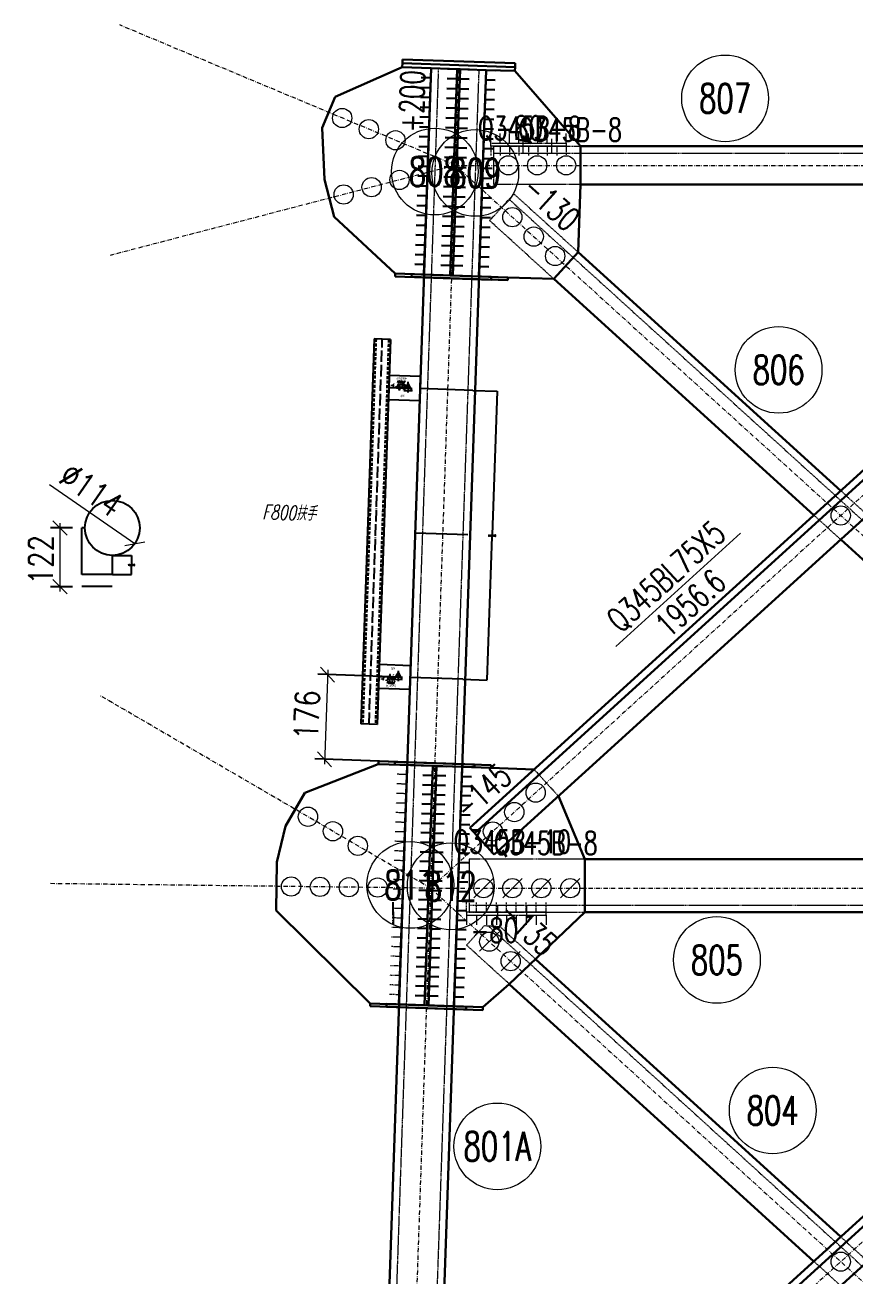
# Model space of a CAD drawing. Extents: x 4047 to 43290, y -150151 to -101862.
# Drawn here: x 13736 to 15459, y -111631 to -109036 of the extents above; entities that cross this region are included whole.
import ezdxf
from ezdxf.enums import TextEntityAlignment as Align

# ---------------------------------------------------------------- set-up
doc = ezdxf.new("R2010")
doc.units = 0
doc.header["$MEASUREMENT"] = 0
for name, pattern in [('ACAD_ISO04W100', [30, 24, -3, 0, -3]), ('Dash', [2.75, 2, -0.75]), ('DashDot', [15.6, 9, -3, 0.6, -3]), ('HIDDEN2', [4.7625, 3.175, -1.5875])]:
    doc.linetypes.add(name, pattern=pattern)
doc.layers.get('0').update_dxf_attribs({"linetype": 'CONTINUOUS', "lineweight": 25})
doc.layers.get('Defpoints').update_dxf_attribs({"linetype": 'CONTINUOUS'})
doc.styles.add('DimFont', font='simplex.shx', dxfattribs={"width": 0.8, "bigfont": 'gbhzfs.shx'})
doc.styles.add('HZ', font='txt.shx', dxfattribs={"width": 0.7, "oblique": 12, "bigfont": 'hztxt.shx'})
doc.styles.get("Standard").update_dxf_attribs({"font": 'simplex.shx', "width": 0.7, "height": 3, "bigfont": 'gbhzfs.shx'})
doc.dimstyles.new('DHDxfDimStyleOpen30', dxfattribs={"dimtxt": 2.5, "dimasz": 2.5, "dimexe": 1.25, "dimexo": 0.625, "dimtad": 2, "dimtxsty": 'DimFont', "dimblk": 'OPEN30', "dimblk1": 'OPEN30', "dimblk2": 'OPEN30', "dimcen": 2.5, "dimadec": 0, "dimazin": 0, "dimtfac": 1, "dimtmove": 0, "dimatfit": 3, "dimldrblk": 'OPEN30', "dimfxl": 0, "dimarcsym": 0})
doc.dimstyles.new('ISO-25', dxfattribs={"dimtxt": 2.5, "dimasz": 2.5, "dimexe": 1.25, "dimexo": 0.625, "dimtad": 2, "dimtxsty": 'Standard', "dimcen": 2.5, "dimadec": 0, "dimazin": 0, "dimtfac": 1, "dimtmove": 0, "dimatfit": 3, "dimfxl": 0, "dimarcsym": 0})
doc.dimstyles.new('ISO-25$0', dxfattribs={"dimtxt": 2, "dimasz": 1.5, "dimexe": 1.25, "dimexo": 0.625, "dimtad": 1, "dimdsep": 46, "dimtxsty": 'Standard', "dimcen": 2.5, "dimclrd": 150, "dimclre": 2, "dimclrt": 6, "dimadec": 0, "dimazin": 0, "dimtfac": 1, "dimtmove": 0, "dimatfit": 0, "dimfxl": 0, "dimarcsym": 0})

# ---------------------------------------------------------------- blocks, each defined once
blk = doc.blocks.new('M20X45S')
at = {"color": 3, "linetype": 'Continuous', "lineweight": 13}
blk.add_circle((0, 0), 1, dxfattribs=at)
blk = doc.blocks.new('M20X55S')
at = {"color": 3, "linetype": 'Continuous', "lineweight": 13}
blk.add_line((-1, -1), (1, 1), dxfattribs=at)
blk.add_circle((0, 0), 1, dxfattribs=at)
blk = doc.blocks.new('_OBLIQUE')
at = {"color": 0, "linetype": 'ByBlock', "lineweight": -2}
blk.add_line((-0.5, -0.5), (0.5, 0.5), dxfattribs=at)
blk = doc.blocks.new('*D69')
at = {"color": 0, "linetype": 'Continuous', "lineweight": 0}
blk.add_line((13786.8, -109990.1), (13964.3, -110112.7), dxfattribs=at)
at = {"layer": 'Defpoints', "color": 0, "linetype": 'Continuous'}
for p in [(13870.5, -110047.9), (13964.3, -110112.7)]:
    blk.add_point(p, dxfattribs=at)
at = {"color": 0, "linetype": 'Continuous', "lineweight": 0, "xscale": 30, "yscale": 30, "zscale": 30, "rotation": 325.3729755112751}
blk.add_blockref('_OBLIQUE', (13964.3, -110112.7), dxfattribs=at)
at = {"color": 6, "linetype": 'Continuous', "insert": (13873.6, -110001.4), "char_height": 50, "attachment_point": 5, "rotation": 325.373, "style": 'DimFont'}
blk.add_mtext('∅114', dxfattribs=at)
blk = doc.blocks.new('_OPEN30')
at = {"color": 0, "linetype": 'ByBlock', "lineweight": -2}
for p, q in [((-1, 0.268), (0, 0)), ((0, 0), (-1, -0.268)), ((0, 0), (-1, 0))]:
    blk.add_line(p, q, dxfattribs=at)
blk = doc.blocks.new('*D70')
at = {"color": 0, "linetype": 'Continuous', "lineweight": -2}
for p, q in [((13917.5, -110137.3), (13957.2, -110137.3)), ((13957, -110137.4), (13957, -110155.7)), ((13957, -110177.1), (13957, -110158.9)), ((13917.5, -110177.3), (13957.2, -110177.3))]:
    blk.add_line(p, q, dxfattribs=at)
at = {"color": 0, "linetype": 'Continuous'}
for points in [[(13957, -110137.4), (13957, -110137.4), (13957, -110137.3)], [(13957, -110177.1), (13957, -110177.1), (13957, -110177.3)]]:
    blk.add_solid(points, dxfattribs=at)
at = {"layer": 'Defpoints', "color": 0, "linetype": 'Continuous'}
for p in [(13917.4, -110137.3), (13957, -110137.3), (13917.4, -110177.3)]:
    blk.add_point(p, dxfattribs=at)
at = {"color": 0, "linetype": 'Continuous', "insert": (13957, -110157.3), "char_height": 3, "attachment_point": 5}
blk.add_mtext('\\A1;40.0000', dxfattribs=at)
blk = doc.blocks.new('*D71')
at = {"color": 0, "linetype": 'Continuous', "lineweight": 0}
blk.add_line((13809, -110212.3), (13809, -110070.3), dxfattribs=at)
at = {"color": 0, "linetype": 'Continuous', "lineweight": -2}
for p, q in [((13834.4, -110080.3), (13789, -110080.3)), ((13834.4, -110202.3), (13789, -110202.3))]:
    blk.add_line(p, q, dxfattribs=at)
at = {"layer": 'Defpoints', "color": 0, "linetype": 'Continuous'}
for p in [(13809, -110080.3), (13854.4, -110080.3), (13854.4, -110202.3)]:
    blk.add_point(p, dxfattribs=at)
at = {"color": 0, "linetype": 'Continuous', "lineweight": 0, "xscale": 30, "yscale": 30, "zscale": 30}
for p, rotation in [((13809, -110080.3), 90), ((13809, -110202.3), 270)]:
    blk.add_blockref('_OBLIQUE', p, dxfattribs=dict(at, rotation=rotation))
at = {"color": 6, "linetype": 'Continuous', "insert": (13769, -110146.3), "char_height": 50, "attachment_point": 5, "rotation": 90, "style": 'DimFont'}
blk.add_mtext('122', dxfattribs=at)
blk = doc.blocks.new('*D72')
at = {"color": 2, "linetype": 'Continuous', "lineweight": -2}
for p, q in [((14665.7, -109794.8), (14716.2, -109796.6)), ((14645.1, -110394.5), (14695.6, -110396.2))]:
    blk.add_line(p, q, dxfattribs=at)
at = {"color": 150, "linetype": 'Continuous', "lineweight": -2}
for p, q in [((14716, -109796.7), (14705.8, -110094.8)), ((14695.5, -110396), (14705.7, -110098))]:
    blk.add_line(p, q, dxfattribs=at)
at = {"color": 150, "linetype": 'Continuous'}
for points in [[(14716, -109796.7), (14716, -109796.7), (14716, -109796.6)], [(14695.4, -110396), (14695.5, -110396), (14695.4, -110396.2)]]:
    blk.add_solid(points, dxfattribs=at)
at = {"layer": 'Defpoints', "color": 0, "linetype": 'Continuous'}
for p in [(14665.6, -109794.8), (14716, -109796.6), (14645.1, -110394.5)]:
    blk.add_point(p, dxfattribs=at)
at = {"color": 6, "linetype": 'Continuous', "insert": (14705.7, -110096.4), "char_height": 3, "attachment_point": 5}
blk.add_mtext('\\A1;600.0000', dxfattribs=at)
blk = doc.blocks.new('*D73')
at = {"color": 0, "linetype": 'Continuous', "lineweight": 0}
blk.add_line((14364.3, -110374.8), (14357.5, -110570.7), dxfattribs=at)
at = {"color": 0, "linetype": 'Continuous', "lineweight": -2}
for p, q in [((14515.6, -110390), (14343.9, -110384.1)), ((14509.6, -110565.9), (14337.9, -110560))]:
    blk.add_line(p, q, dxfattribs=at)
at = {"layer": 'Defpoints', "color": 0, "linetype": 'Continuous'}
for p in [(14535.6, -110390.7), (14357.9, -110560.7), (14529.6, -110566.6)]:
    blk.add_point(p, dxfattribs=at)
at = {"color": 0, "linetype": 'Continuous', "lineweight": 0, "xscale": 30, "yscale": 30, "zscale": 30}
for p, rotation in [((14363.9, -110384.8), 88.03589448183972), ((14357.9, -110560.7), 268.0358944818398)]:
    blk.add_blockref('_OBLIQUE', p, dxfattribs=dict(at, rotation=rotation))
at = {"color": 6, "linetype": 'Continuous', "insert": (14321, -110468.6), "char_height": 50, "attachment_point": 5, "rotation": 88.0359, "style": 'DimFont'}
blk.add_mtext('176', dxfattribs=at)

msp = doc.modelspace()

# ---------------------------------------------------------------- linework, layer by layer
at = {"color": 2, "linetype": 'DashDot', "lineweight": 15}
for p, q in [((14629.26682, -109327.42714), (13932.74405, -109036.08365)), ((14635.98819, -109127.58361), (14385.50606, -116431.64477)), ((14629.26318, -109327.50152), (13913.24985, -109514.3836)), ((16229.13275, -109327.4668), (14577.66197, -110828.34979)), ((14629.13351, -109327.46611), (16229.13351, -109327.46611)), ((14629.13426, -109327.4668), (16280.60504, -110828.34979)), ((14577.85321, -110828.30104), (13891.06711, -110427.86395)), ((14577.81197, -110828.35641), (13787.86883, -110818.87814)), ((16280.60498, -110828.34813), (14522.76166, -112429.28995)), ((14577.66204, -110828.34813), (16335.50535, -112429.28995)), ((14577.66292, -110828.34893), (16280.6041, -110828.34893))]:
    msp.add_line(p, q, dxfattribs=at)
at = {"color": 1, "linetype": 'Dash', "lineweight": 20}
for p, q in [((14594.01286, -109126.14413), (14364.4375, -115820.56366)), ((14677.96351, -109129.0231), (14448.38815, -115823.44263)), ((14519.05693, -109123.57363), (14578.88852, -109125.62546)), ((14579.02167, -109125.63003), (14692.9547, -109129.5372)), ((14692.9547, -109129.5372), (14752.91945, -109131.5936)), ((14702.57705, -109281.46258), (14702.57705, -109261.47434)), ((14722.14661, -109281.46258), (14722.14661, -109261.47434)), ((14741.71616, -109281.46258), (14741.71616, -109261.47434)), ((14761.28572, -109281.46258), (14761.28572, -109261.47434)), ((14780.85528, -109281.46258), (14780.85528, -109261.47434)), ((14800.42484, -109281.46258), (14800.42484, -109261.47434)), ((14819.99439, -109281.46258), (14819.99439, -109261.47434)), ((14839.56395, -109281.46258), (14839.56395, -109261.47434)), ((14859.13351, -109281.46258), (14859.13351, -109261.47434)), ((14702.57705, -109281.46258), (14859.13351, -109281.46258)), ((14702.57705, -109287.45905), (14702.57705, -109281.46258)), ((14702.57705, -109287.45905), (14702.57705, -109307.44729)), ((14859.13351, -109287.45905), (14702.57705, -109287.45905)), ((14709.13351, -109367.46611), (14709.13351, -109287.46611)), ((14709.13351, -109287.46611), (14889.13351, -109287.46611)), ((14722.14661, -109287.45905), (14722.14661, -109307.44729)), ((14741.71616, -109287.45905), (14741.71616, -109307.44729)), ((14761.28572, -109287.45905), (14761.28572, -109307.44729)), ((14780.85528, -109287.45905), (14780.85528, -109307.44729)), ((14800.42484, -109287.45905), (14800.42484, -109307.44729)), ((14819.99439, -109287.45905), (14819.99439, -109307.44729)), ((14839.56395, -109287.45905), (14839.56395, -109307.44729)), ((14859.13351, -109281.46258), (14859.13351, -109287.45905)), ((14859.13351, -109287.45905), (14859.13351, -109307.44729)), ((14709.13351, -109302.46611), (16149.13351, -109302.46611)), ((14889.13351, -109367.46611), (14709.13351, -109367.46611)), ((14700.45487, -109442.28131), (14750.89697, -109386.77821)), ((14750.89697, -109386.77821), (14884.10364, -109507.83855)), ((14740.80855, -109397.87883), (16188.76796, -110713.80743)), ((14833.66154, -109563.34165), (14700.45487, -109442.28131)), ((14564.19459, -109554.10068), (14504.40315, -109552.05022)), ((14738.14375, -109560.06601), (14678.26077, -109558.01241)), ((15429.13351, -110003.17039), (15484.8905, -110053.84324)), ((15429.13351, -110104.51608), (15373.37652, -110053.84324)), ((14469.47479, -110570.56316), (14529.26616, -110572.61362)), ((14529.26616, -110572.61362), (14509.30757, -110571.92917)), ((14643.33235, -110576.52535), (14703.21533, -110578.57895)), ((14792.61901, -110581.64492), (14843.06111, -110637.14802)), ((14527.90274, -110612.37096), (14507.94415, -110611.68651)), ((14528.58445, -110592.49229), (14508.62586, -110591.80784)), ((14527.22103, -110632.24963), (14507.26244, -110631.56518)), ((14526.53932, -110652.12831), (14506.58073, -110651.44385)), ((14525.1759, -110691.88565), (14505.21731, -110691.2012)), ((14525.85761, -110672.00698), (14505.89902, -110671.32253)), ((14524.49419, -110711.76432), (14504.5356, -110711.07987)), ((14523.81248, -110731.64299), (14503.85389, -110730.95854)), ((14522.44906, -110771.40033), (14502.49047, -110770.71588)), ((14523.13077, -110751.52166), (14503.17218, -110750.83721)), ((14657.66292, -110768.34893), (14657.66292, -110878.34893)), ((14897.66292, -110768.34893), (14657.66292, -110768.34893)), ((14521.76735, -110791.279), (14501.80876, -110790.59455)), ((14521.08564, -110811.15767), (14501.12705, -110810.47322)), ((14520.40393, -110831.03635), (14500.44534, -110830.35189)), ((14519.04051, -110870.79369), (14499.08192, -110870.10924)), ((14499.32592, -110877.42), (14499.52834, -110857.43279)), ((14519.72222, -110850.91502), (14499.76363, -110850.23057)), ((14501.02611, -110877.19572), (14501.22853, -110857.20851)), ((14652.73575, -110878.34893), (14652.73575, -110858.36069)), ((14657.66292, -110863.34893), (16200.6041, -110863.34893)), ((14673.3298, -110878.34893), (14673.3298, -110858.36069)), ((14693.92386, -110878.34893), (14693.92386, -110858.36069)), ((14714.51791, -110878.34893), (14714.51791, -110858.36069)), ((14735.11196, -110878.34893), (14735.11196, -110858.36069)), ((14755.70602, -110878.34893), (14755.70602, -110858.36069)), ((14776.30007, -110878.34893), (14776.30007, -110858.36069)), ((14796.89413, -110878.34893), (14796.89413, -110858.36069)), ((14817.48818, -110878.34893), (14817.48818, -110858.36069)), ((14518.3588, -110890.67236), (14498.40021, -110889.98791)), ((14499.26519, -110883.41616), (14499.06277, -110903.40337)), ((14499.26519, -110883.41616), (14499.32592, -110877.42)), ((14500.96539, -110883.19188), (14499.26519, -110883.41616)), ((14499.32592, -110877.42), (14501.02611, -110877.19572)), ((14500.96539, -110883.19188), (14500.76297, -110903.1791)), ((14501.02611, -110877.19572), (14500.96539, -110883.19188)), ((14652.73575, -110878.34893), (14652.73575, -110884.3454)), ((14817.48818, -110878.34893), (14652.73575, -110878.34893)), ((14652.73575, -110884.3454), (14652.73575, -110904.33363)), ((14652.73575, -110884.3454), (14817.48818, -110884.3454)), ((14657.66292, -110878.34893), (14897.66292, -110878.34893)), ((14673.3298, -110884.3454), (14673.3298, -110904.33363)), ((14693.92386, -110884.3454), (14693.92386, -110904.33363)), ((14714.51791, -110884.3454), (14714.51791, -110904.33363)), ((14735.11196, -110884.3454), (14735.11196, -110904.33363)), ((14755.70602, -110884.3454), (14755.70602, -110904.33363)), ((14776.30007, -110884.3454), (14776.30007, -110904.33363)), ((14796.89413, -110884.3454), (14796.89413, -110904.33363)), ((14817.48818, -110884.3454), (14817.48818, -110878.34893)), ((14817.48818, -110884.3454), (14817.48818, -110904.33363)), ((14517.67709, -110910.55103), (14497.7185, -110909.86658)), ((14652.55827, -110946.60444), (14689.59202, -110905.94117)), ((14689.59202, -110905.94117), (14721.54214, -110907.98805)), ((14697.57955, -110906.45289), (16247.48569, -112318.01759)), ((14721.54214, -110907.98805), (14795.70433, -110975.53067)), ((14516.31367, -110950.30837), (14496.35508, -110949.62392)), ((14516.99538, -110930.4297), (14497.03679, -110929.74525)), ((14741.279, -111027.40613), (14652.55827, -110946.60444)), ((14515.63196, -110970.18704), (14495.67337, -110969.50259)), ((14514.95025, -110990.06571), (14494.99166, -110989.38126)), ((14513.58683, -111029.82306), (14493.62824, -111029.13861)), ((14514.26854, -111009.94439), (14494.30995, -111009.25993)), ((14512.90512, -111049.70173), (14492.94653, -111049.01728)), ((14512.22341, -111069.5804), (14452.43204, -111067.52994)), ((14512.22341, -111069.5804), (14492.26482, -111068.89595)), ((14686.17258, -111075.54573), (14626.2896, -111073.49213)), ((15429.13351, -111552.42126), (15484.82595, -111603.14271)), ((15429.13351, -111653.86416), (15373.44106, -111603.14271))]:
    msp.add_line(p, q, dxfattribs=at)
at = {"color": 7, "linetype": 'Continuous', "lineweight": 30}
for p, q in [((14578.88852, -109125.62546), (14558.92991, -109124.94101)), ((14632.92296, -109127.4785), (14612.93472, -109126.79303)), ((14638.91943, -109127.68414), (14658.90766, -109128.3696)), ((14692.9547, -109129.5372), (14712.94295, -109130.22266)), ((14578.18881, -109146.02905), (14558.2302, -109145.34459)), ((14632.22325, -109147.88208), (14612.23501, -109147.19661)), ((14638.21972, -109148.08772), (14658.20795, -109148.77318)), ((14692.25499, -109149.94078), (14712.24324, -109150.62625)), ((14576.78939, -109186.83621), (14556.83078, -109186.15176)), ((14577.4891, -109166.43263), (14557.53049, -109165.74818)), ((14630.82382, -109188.68924), (14610.83559, -109188.00377)), ((14631.52353, -109168.28566), (14611.5353, -109167.60019)), ((14637.52, -109168.4913), (14657.50824, -109169.17677)), ((14691.55528, -109170.34436), (14711.54353, -109171.02983)), ((14576.08968, -109207.23979), (14556.13107, -109206.55534)), ((14630.12411, -109209.09282), (14610.13588, -109208.40735)), ((14636.12058, -109209.29846), (14656.10882, -109209.98393)), ((14636.82029, -109188.89488), (14656.80853, -109189.58035)), ((14690.15585, -109211.15152), (14710.1441, -109211.83699)), ((14690.85557, -109190.74794), (14710.84382, -109191.43341)), ((14575.38997, -109227.64337), (14555.43136, -109226.95892)), ((14629.4244, -109229.4964), (14609.43616, -109228.81094)), ((14635.42087, -109229.70204), (14655.40911, -109230.38751)), ((14689.45614, -109231.5551), (14709.44439, -109232.24057)), ((14574.69026, -109248.04695), (14554.73165, -109247.3625)), ((14628.72469, -109249.89999), (14608.73645, -109249.21452)), ((14634.72116, -109250.10563), (14654.7094, -109250.79109)), ((14688.75643, -109251.95869), (14708.74468, -109252.64415)), ((14573.29083, -109288.85412), (14553.33222, -109288.16967)), ((14573.99055, -109268.45053), (14554.03194, -109267.76608)), ((14627.32527, -109290.70715), (14607.33703, -109290.02168)), ((14628.02498, -109270.30357), (14608.03674, -109269.6181)), ((14633.32174, -109290.91279), (14653.30997, -109291.59826)), ((14634.02145, -109270.50921), (14654.00969, -109271.19467)), ((14688.05672, -109272.36227), (14708.04497, -109273.04774)), ((14572.59112, -109309.2577), (14552.63251, -109308.57325)), ((14626.62556, -109311.11073), (14606.63732, -109310.42526)), ((14632.62203, -109311.31637), (14652.61026, -109312.00184)), ((14686.6573, -109313.16943), (14706.64555, -109313.8549)), ((14687.35701, -109292.76585), (14707.34526, -109293.45132)), ((14571.89141, -109329.66128), (14551.9328, -109328.97683)), ((14625.92585, -109331.51431), (14605.93761, -109330.82884)), ((14631.92232, -109331.71995), (14651.91055, -109332.40542)), ((14685.95759, -109333.57301), (14705.94584, -109334.25848)), ((14570.49199, -109370.46844), (14550.53338, -109369.78399)), ((14571.1917, -109350.06486), (14551.23309, -109349.38041)), ((14625.22613, -109351.91789), (14605.2379, -109351.23243)), ((14631.22261, -109352.12353), (14651.21084, -109352.809)), ((14685.25788, -109353.97659), (14705.24613, -109354.66206)), ((14569.79228, -109390.87202), (14549.83367, -109390.18757)), ((14623.82671, -109392.72506), (14603.83848, -109392.03959)), ((14624.52642, -109372.32148), (14604.53819, -109371.63601)), ((14629.82318, -109392.9307), (14649.81142, -109393.61616)), ((14630.52289, -109372.52712), (14650.51113, -109373.21258)), ((14683.85846, -109394.78376), (14703.8467, -109395.46923)), ((14684.55817, -109374.38018), (14704.54642, -109375.06564)), ((14569.09257, -109411.27561), (14549.13396, -109410.59115)), ((14623.127, -109413.12864), (14603.13876, -109412.44317)), ((14629.12347, -109413.33428), (14649.11171, -109414.01975)), ((16117.45847, -109397.87883), (14669.49906, -110713.80743)), ((14683.15874, -109415.18734), (14703.14699, -109415.87281)), ((14568.39286, -109431.67919), (14548.43425, -109430.99474)), ((14622.42729, -109433.53222), (14602.43905, -109432.84675)), ((14628.42376, -109433.73786), (14648.412, -109434.42333)), ((14682.45903, -109435.59092), (14702.44728, -109436.27639)), ((14566.99343, -109472.48635), (14547.03482, -109471.8019)), ((14567.69315, -109452.08277), (14547.73454, -109451.39832)), ((14621.02787, -109474.33938), (14601.03963, -109473.65392)), ((14621.72758, -109453.9358), (14601.73934, -109453.25033)), ((14627.72405, -109454.14144), (14647.71229, -109454.82691)), ((14681.75932, -109455.9945), (14701.74757, -109456.67997)), ((14566.29372, -109492.88993), (14546.33511, -109492.20548)), ((14620.32816, -109494.74296), (14600.33992, -109494.0575)), ((14626.32463, -109494.9486), (14646.31286, -109495.63407)), ((14627.02434, -109474.54502), (14647.01257, -109475.23049)), ((14680.3599, -109496.80167), (14700.34815, -109497.48713)), ((14681.05961, -109476.39808), (14701.04786, -109477.08355)), ((14565.59401, -109513.29351), (14545.6354, -109512.60906)), ((14619.62845, -109515.14655), (14599.64021, -109514.46108)), ((14625.62492, -109515.35219), (14645.61315, -109516.03765)), ((14679.66019, -109517.20525), (14699.64844, -109517.89072)), ((14564.8943, -109533.6971), (14544.93569, -109533.01264)), ((14618.92873, -109535.55013), (14598.9405, -109534.86466)), ((14624.92521, -109535.75577), (14644.91344, -109536.44124)), ((14678.96048, -109537.60883), (14698.94873, -109538.2943)), ((14564.19459, -109554.10068), (14544.23598, -109553.41623)), ((14618.22902, -109555.95371), (14598.24079, -109555.26824)), ((14624.22549, -109556.15935), (14644.21373, -109556.84482)), ((14678.26077, -109558.01241), (14698.24902, -109558.69788)), ((14582.30119, -110574.43238), (14562.31296, -110573.74691)), ((14590.29649, -110574.70657), (14610.28473, -110575.39203)), ((14643.33235, -110576.52535), (14663.3206, -110577.21082)), ((14580.93777, -110614.18972), (14560.94954, -110613.50425)), ((14581.61948, -110594.31105), (14561.63125, -110593.62558)), ((14588.93307, -110614.46391), (14608.92131, -110615.14938)), ((14589.61478, -110594.58524), (14609.60302, -110595.27071)), ((14642.65064, -110596.40403), (14662.63889, -110597.08949)), ((14580.25606, -110634.06839), (14560.26783, -110633.38293)), ((14588.25136, -110634.34258), (14608.2396, -110635.02805)), ((14641.28722, -110636.16137), (14661.27547, -110636.84684)), ((14641.96893, -110616.2827), (14661.95718, -110616.96816)), ((14579.57435, -110653.94706), (14559.58612, -110653.2616)), ((14587.56965, -110654.22125), (14607.55789, -110654.90672)), ((14640.60551, -110656.04004), (14660.59376, -110656.72551)), ((14578.21093, -110693.70441), (14558.2227, -110693.01894)), ((14578.89264, -110673.82574), (14558.90441, -110673.14027)), ((14586.20623, -110693.97859), (14606.19447, -110694.66406)), ((14586.88794, -110674.09992), (14606.87618, -110674.78539)), ((14639.9238, -110675.91871), (14659.91205, -110676.60418)), ((14577.52922, -110713.58308), (14557.54099, -110712.89761)), ((14585.52452, -110713.85727), (14605.51276, -110714.54273)), ((14638.56038, -110715.67605), (14658.54863, -110716.36152)), ((14639.24209, -110695.79738), (14659.23034, -110696.48285)), ((14576.84751, -110733.46175), (14556.85928, -110732.77628)), ((14584.84281, -110733.73594), (14604.83105, -110734.4214)), ((14637.87867, -110735.55472), (14657.86692, -110736.24019)), ((14576.1658, -110753.34042), (14556.17757, -110752.65495)), ((14584.1611, -110753.61461), (14604.14933, -110754.30007)), ((14637.19696, -110755.43339), (14657.18521, -110756.11886)), ((14574.80238, -110793.09776), (14554.81415, -110792.4123)), ((14575.48409, -110773.21909), (14555.49586, -110772.53362)), ((14582.79768, -110793.37195), (14602.78591, -110794.05742)), ((14583.47939, -110773.49328), (14603.46762, -110774.17875)), ((14635.83354, -110795.19074), (14655.82179, -110795.8762)), ((14636.51525, -110775.31207), (14656.5035, -110775.99753)), ((14574.12067, -110812.97643), (14554.13244, -110812.29097)), ((14582.11597, -110813.25062), (14602.1042, -110813.93609)), ((14635.15183, -110815.06941), (14655.14008, -110815.75488)), ((14573.43896, -110832.8551), (14553.45073, -110832.16964)), ((14581.43426, -110833.12929), (14601.42249, -110833.81476)), ((14634.47012, -110834.94808), (14654.45837, -110835.63355)), ((14572.07554, -110872.61245), (14552.08731, -110871.92698)), ((14572.75725, -110852.73378), (14552.76902, -110852.04831)), ((14580.07084, -110872.88663), (14600.05907, -110873.5721)), ((14580.75255, -110853.00796), (14600.74078, -110853.69343)), ((14633.1067, -110874.70542), (14653.09495, -110875.39089)), ((14633.78841, -110854.82675), (14653.77666, -110855.51222)), ((14571.39383, -110892.49112), (14551.4056, -110891.80565)), ((14579.38913, -110892.76531), (14599.37736, -110893.45077)), ((14632.42499, -110894.58409), (14652.41324, -110895.26956)), ((14570.71212, -110912.36979), (14550.72389, -110911.68432)), ((14578.70742, -110912.64398), (14598.69565, -110913.32944)), ((16160.68747, -110906.45289), (14610.78132, -112318.01759)), ((14631.74328, -110914.46276), (14651.73153, -110915.14823)), ((14569.3487, -110952.12713), (14549.36047, -110951.44166)), ((14570.03041, -110932.24846), (14550.04218, -110931.56299)), ((14577.344, -110952.40132), (14597.33223, -110953.08679)), ((14578.02571, -110932.52265), (14598.01394, -110933.20811)), ((14631.06157, -110934.34143), (14651.04982, -110935.0269)), ((14568.66699, -110972.0058), (14548.67876, -110971.32034)), ((14576.66229, -110972.27999), (14596.65052, -110972.96546)), ((14629.69815, -110974.09878), (14649.6864, -110974.78425)), ((14630.37986, -110954.22011), (14650.36811, -110954.90557)), ((14567.98528, -110991.88447), (14547.99705, -110991.19901)), ((14575.98058, -110992.15866), (14595.96881, -110992.84413)), ((14629.01644, -110993.97745), (14649.00469, -110994.66292)), ((14566.62186, -111031.64182), (14546.63363, -111030.95635)), ((14567.30357, -111011.76315), (14547.31534, -111011.07768)), ((14575.29887, -111012.03733), (14595.2871, -111012.7228)), ((14628.33473, -111013.85612), (14648.32298, -111014.54159)), ((14565.94015, -111051.52049), (14545.95192, -111050.83502)), ((14573.93545, -111051.79467), (14593.92368, -111052.48014)), ((14574.61716, -111031.916), (14594.60539, -111032.60147)), ((14626.97131, -111053.61346), (14646.95956, -111054.29893)), ((14627.65302, -111033.73479), (14647.64127, -111034.42026)), ((14565.25844, -111071.39916), (14545.27021, -111070.71369)), ((14573.25374, -111071.67335), (14593.24197, -111072.35881)), ((14626.2896, -111073.49213), (14646.27785, -111074.1776))]:
    msp.add_line(p, q, dxfattribs=at)
at = {"color": 3, "ltscale": 5}
for p, q in [((14460.6867, -109687.74117), (14433.26798, -110487.27117)), ((14494.66672, -109688.90647), (14460.6867, -109687.74117)), ((14494.66672, -109688.90647), (14467.248, -110488.43646)), ((14492.09622, -109763.8624), (14490.38255, -109813.83303)), ((14557.05803, -109766.09017), (14492.09622, -109763.8624)), ((14531.21588, -109790.21865), (14531.66572, -109777.10136)), ((14555.34436, -109816.0608), (14557.05803, -109766.09017)), ((14531.21588, -109790.21865), (14491.23938, -109788.84772)), ((14491.23938, -109788.84772), (14539.96074, -109790.51854)), ((14531.21588, -109790.21865), (14530.91599, -109798.96351)), ((14490.38255, -109813.83303), (14555.34436, -109816.0608)), ((14555.34436, -109816.0608), (14555.34436, -109816.0608)), ((14469.81851, -110413.48053), (14471.53218, -110363.5099)), ((14471.53218, -110363.5099), (14536.49399, -110365.73767)), ((14510.65184, -110389.86615), (14511.10168, -110376.74886)), ((14510.65184, -110389.86615), (14510.95174, -110381.12129)), ((14536.49399, -110365.73767), (14534.78032, -110415.7083)), ((14536.49399, -110365.73767), (14536.49399, -110365.73767)), ((14510.65184, -110389.86615), (14470.67534, -110388.49521)), ((14470.67534, -110388.49521), (14519.3967, -110390.16604)), ((14510.65184, -110389.86615), (14510.35195, -110398.61101)), ((14510.65184, -110389.86615), (14510.35195, -110398.61101)), ((14534.78032, -110415.7083), (14469.81851, -110413.48053)), ((14467.248, -110488.43646), (14433.26798, -110487.27117))]:
    msp.add_line(p, q, dxfattribs=at)
at = {"color": 3, "linetype": 'HIDDEN2', "ltscale": 2}
for p, q in [((14464.68435, -109687.87826), (14437.26563, -110487.40826)), ((14490.66907, -109688.76937), (14463.25035, -110488.29937))]:
    msp.add_line(p, q, dxfattribs=at)
at = {"color": 3, "linetype": 'ACAD_ISO04W100'}
msp.add_line((14450.25799, -110487.85381), (14477.67671, -109688.32382), dxfattribs=at)
at = {"color": 10}
for p, q in [((14531.55343, -109780.37571), (14522.52286, -109794.8478)), ((14539.57135, -109795.43245), (14531.55343, -109780.37571)), ((14522.52286, -109794.8478), (14539.57135, -109795.43245)), ((14510.98939, -110380.0232), (14501.95883, -110394.4953)), ((14519.00731, -110395.07995), (14510.98939, -110380.0232)), ((14501.95883, -110394.4953), (14519.00731, -110395.07995))]:
    msp.add_line(p, q, dxfattribs=at)
at = {"color": 3, "linetype": 'Continuous'}
for p, q in [((14665.64156, -109794.82858), (14556.20119, -109791.07549)), ((13854.38751, -110177.26883), (13854.38751, -110080.26883)), ((13860.38751, -110080.26883), (13854.38751, -110080.26883)), ((14655.35954, -110094.65233), (14545.91917, -110090.89924)), ((13917.38751, -110137.26883), (13917.38751, -110177.26883)), ((13917.38751, -110177.26883), (13854.38751, -110177.26883)), ((13917.38751, -110202.26883), (13854.38751, -110202.26883)), ((14645.07752, -110394.47608), (14535.63716, -110390.72298))]:
    msp.add_line(p, q, dxfattribs=at)
at = {"color": 7, "linetype": 'Continuous', "lineweight": 13}
msp.add_line((15221.1289, -110090.8626), (14962.11443, -110326.25909), dxfattribs=at)
at = {"color": 7, "linetype": 'Continuous', "lineweight": 30}
for points in [[(14519.6053, -109107.58303), (14519.33111, -109115.57833)], [(14753.46782, -109115.603), (14519.6053, -109107.58303)], [(14349.78905, -115810.05544), (14579.02167, -109125.63003)], [(14379.81047, -109185.32146), (14519.01269, -109123.57211)], [(14692.9547, -109129.5372), (14463.72207, -115813.9626)], [(14519.01269, -109123.57211), (14578.88852, -109125.62546)], [(14519.33111, -109115.57833), (14519.05693, -109123.57363)], [(14753.19364, -109123.5983), (14519.33111, -109115.57833)], [(14519.33111, -109115.57833), (14753.19364, -109123.5983)], [(14578.88852, -109125.62546), (14564.19459, -109554.10068)], [(14578.88852, -109125.62546), (14692.9547, -109129.5372)], [(14618.22902, -109555.95371), (14632.92296, -109127.4785)], [(14638.91943, -109127.68414), (14624.22549, -109556.15935)], [(14632.92296, -109127.4785), (14638.91943, -109127.68414)], [(14678.26077, -109558.01241), (14692.9547, -109129.5372)], [(14692.9547, -109129.5372), (14752.91945, -109131.5936)], [(14752.91945, -109131.5936), (14753.19364, -109123.5983)], [(14752.91945, -109131.5936), (14889.13351, -109287.46611)], [(14753.19364, -109123.5983), (14753.46782, -109115.603)], [(14352.86706, -109249.91413), (14379.81047, -109185.32146)], [(14357.96288, -109356.84583), (14352.86706, -109249.91413)], [(14889.13351, -109287.46611), (14889.13351, -109367.46611)], [(14889.13351, -109287.46611), (15969.13351, -109287.46611)], [(14378.10111, -109434.25969), (14357.96288, -109356.84583)], [(14889.13351, -109367.46611), (14884.10364, -109507.83855)], [(15969.13351, -109367.46611), (14889.13351, -109367.46611)], [(16107.37004, -109386.77821), (14659.41064, -110702.70681)], [(14504.31876, -109552.04732), (14378.10111, -109434.25969)], [(14709.85274, -110758.20992), (16157.81215, -109442.28131)], [(14884.10364, -109507.83855), (14833.66154, -109563.34165)], [(14884.10364, -109507.83855), (15429.13351, -110003.17039)], [(14504.40315, -109552.05022), (14504.19751, -109558.04669)], [(14504.19751, -109558.04669), (14703.59723, -109564.88481)], [(14504.40315, -109552.05022), (14504.31876, -109552.04732)], [(14703.80287, -109558.88834), (14504.40315, -109552.05022)], [(14538.40573, -109559.21981), (14538.61137, -109553.22334)], [(14737.93811, -109566.06249), (14538.40573, -109559.21981)], [(14538.61137, -109553.22334), (14738.14375, -109560.06601)], [(14624.22549, -109556.15935), (14618.22902, -109555.95371)], [(14703.59723, -109564.88481), (14703.80287, -109558.88834)], [(14738.14375, -109560.06601), (14737.93811, -109566.06249)], [(14833.66154, -109563.34165), (14738.14375, -109560.06601)], [(15373.37652, -110053.84324), (14833.66154, -109563.34165)], [(16015.20591, -110637.14802), (15429.13351, -110104.51608)], [(14317.13326, -110630.2596), (14469.39039, -110570.56027)], [(14469.39039, -110570.56027), (14469.47479, -110570.56316)], [(14469.68043, -110564.56669), (14469.47479, -110570.56316)], [(14469.47479, -110570.56316), (14668.87291, -110577.40123)], [(14669.07855, -110571.40476), (14469.68043, -110564.56669)], [(14503.68295, -110571.73628), (14503.88859, -110565.73981)], [(14703.21533, -110578.57895), (14503.68295, -110571.73628)], [(14503.88859, -110565.73981), (14703.42097, -110572.58248)], [(14529.26616, -110572.61362), (14512.22341, -111069.5804)], [(14582.30119, -110574.43238), (14565.25844, -111071.39916)], [(14573.25374, -111071.67335), (14590.29649, -110574.70657)], [(14590.29649, -110574.70657), (14582.30119, -110574.43238)], [(14626.2896, -111073.49213), (14643.33235, -110576.52535)], [(14668.87291, -110577.40123), (14669.07855, -110571.40476)], [(14703.42097, -110572.58248), (14703.21533, -110578.57895)], [(14703.21533, -110578.57895), (14792.61901, -110581.64492)], [(14276.93619, -110699.39635), (14317.13326, -110630.2596)], [(14843.06111, -110637.14802), (14897.66292, -110768.34893)], [(14258.5861, -110774.51287), (14276.93619, -110699.39635)], [(14659.41064, -110702.70681), (14709.85274, -110758.20992)], [(14897.66292, -110768.34893), (14897.66292, -110878.34893)], [(15960.6041, -110768.34893), (14897.66292, -110768.34893)], [(14257.37971, -110874.50552), (14258.5861, -110774.51287)], [(14452.34764, -111067.52705), (14257.37971, -110874.50552)], [(14897.66292, -110878.34893), (14741.279, -111027.40613)], [(14897.66292, -110878.34893), (15960.6041, -110878.34893)], [(16136.72488, -110907.98805), (14600.68121, -112306.92761)], [(14651.18178, -112362.37752), (16205.70875, -110946.60444)], [(14795.70433, -110975.53067), (15429.13351, -111552.42126)], [(14741.279, -111027.40613), (14686.25435, -111075.54854)], [(15373.44106, -111603.14271), (14741.279, -111027.40613)], [(14452.43204, -111067.52994), (14452.2264, -111073.52642)], [(14452.2264, -111073.52642), (14651.62452, -111080.36448)], [(14452.43204, -111067.52994), (14452.34764, -111067.52705)], [(14651.83016, -111074.36801), (14452.43204, -111067.52994)], [(14486.43456, -111074.69954), (14486.6402, -111068.70306)], [(14685.96694, -111081.54221), (14486.43456, -111074.69954)], [(14486.6402, -111068.70306), (14686.17258, -111075.54573)], [(14565.25844, -111071.39916), (14573.25374, -111071.67335)], [(14651.62452, -111080.36448), (14651.83016, -111074.36801)], [(14686.17258, -111075.54573), (14685.96694, -111081.54221)], [(14686.25435, -111075.54854), (14686.17258, -111075.54573)]]:
    msp.add_lwpolyline(points, dxfattribs=at)
at = {"color": 3, "linetype": 'Continuous', "lineweight": 20}
for points in [[(14769.13351, -109272.46611), (14769.13351, -109302.46611)], [(14829.13351, -109272.46611), (14829.13351, -109302.46611)], [(14717.66292, -110893.34893), (14717.66292, -110863.34893)], [(14777.66292, -110893.34893), (14777.66292, -110863.34893)]]:
    msp.add_lwpolyline(points, dxfattribs=at)
at = {"color": 7, "linetype": 'Continuous', "lineweight": 13}
for centre in [(15189.13351, -109188.46611), (14586.6659, -109340.38174), (14670.48339, -109343.25614), (15300.13368, -109752.15698), (14535.86914, -110821.61568), (14619.68662, -110824.49008), (15171.97665, -110977.34893), (15287.89524, -111289.885), (14716.37083, -111364.43771)]:
    msp.add_circle(centre, 90, dxfattribs=at)
at = {"color": 3, "linetype": 'Continuous'}
msp.add_circle((13917.38751, -110080.26883), 57, dxfattribs=at)
for p in [(14531.21588, -109790.21865), (14510.65184, -110389.86615)]:
    msp.add_point(p)
at = {"color": 3, "ltscale": 5}
for p in [(14531.21588, -109790.21865), (14510.65184, -110389.86615), (14510.65184, -110389.86615)]:
    msp.add_point(p, dxfattribs=at)

# ---------------------------------------------------------------- block references
at = {"color": 3, "linetype": 'Continuous', "lineweight": 13, "xscale": 20, "yscale": 20, "zscale": 20}
for name, p in [('M20X45S', (14394.41909, -109229.19437)), ('M20X45S', (14449.69985, -109252.31736)), ('M20X45S', (14504.98061, -109275.44036)), ('M20X45S', (14739.13351, -109327.46611)), ('M20X45S', (14799.13351, -109327.46611)), ('M20X45S', (14859.13351, -109327.46611)), ('M20X45S', (14513.41591, -109357.73808)), ('M20X45S', (14397.46381, -109388.002)), ('M20X45S', (14455.43986, -109372.87004)), ('M20X45S', (14747.54012, -109435.07593)), ('M20X45S', (14791.9426, -109475.42961)), ('M20X45S', (14836.34507, -109515.78329)), ('M20X45S', (15429.13041, -110054.51606)), ('M20X45S', (14795.9751, -110629.94333)), ('M20X45S', (14323.39697, -110679.93794)), ('M20X45S', (14751.57263, -110670.29701)), ('M20X45S', (14375.171, -110710.12527)), ('M20X45S', (14707.17015, -110710.65069)), ('M20X45S', (14426.94503, -110740.31261)), ('M20X45S', (14288.37489, -110824.88355)), ('M20X45S', (14348.28159, -110825.60235)), ('M20X45S', (14408.18829, -110826.32115)), ('M20X45S', (14468.09499, -110827.03995)), ('M20X55S', (14687.66292, -110828.34893)), ('M20X55S', (14747.66292, -110828.34893)), ('M20X55S', (14807.66292, -110828.34893)), ('M20X55S', (14867.66292, -110828.34893)), ('M20X55S', (14699.65272, -110939.45017)), ('M20X55S', (14744.01265, -110979.85062)), ('M20X45S', (15429.1306, -111603.82164))]:
    msp.add_blockref(name, p, dxfattribs=at)

# ---------------------------------------------------------------- texts
at = {"color": 7, "linetype": 'Continuous', "lineweight": 13, "width": 0.7}
for s, rotation, p in [('+200', 88.03589448, (14539.14457, -109194.30365)), ('-130', 317.73493762, (14827.92092, -109406.10595)), ('Q345BL75X5', 42.26506238, (15066.40062, -110180.80929)), ('1956.6', 42.26506238, (15116.84272, -110236.3124)), ('-145', 42.26506238, (14685.99248, -110627.87597)), ('-135', 317.674557, (14780.06237, -110910.56343))]:
    msp.add_text(s, height=50, rotation=rotation, dxfattribs=at).set_placement(p, align=Align.MIDDLE_CENTER)
for s, height, p in [('807', 60, (15189.13351, -109188.46611)), ('-80', 50, (14761.63351, -109249.96611)), ('808', 60, (14586.6659, -109340.38174)), ('809', 60, (14670.48339, -109343.25614)), ('806', 60, (15300.13368, -109752.15698)), ('811', 60, (14535.86914, -110821.61568)), ('812', 60, (14619.68662, -110824.49008)), ('-80', 50, (14710.16292, -110915.84893)), ('805', 60, (15171.97665, -110977.34893)), ('804', 60, (15287.89524, -111289.885)), ('801A', 60, (14716.37083, -111364.43771))]:
    msp.add_text(s, height=height, dxfattribs=at).set_placement(p, align=Align.MIDDLE_CENTER)
for s, p in [('Q345B-8', (14676.6659, -109250.38174)), ('Q345B-8', (14760.48339, -109253.25614)), ('Q345B-10', (14625.86914, -110731.61568)), ('Q345B-8', (14709.68662, -110734.49008))]:
    msp.add_text(s, height=48, dxfattribs=at).set_placement(p, align=Align.MIDDLE_LEFT)
at = {"color": 3, "ltscale": 5, "style": 'HZ', "oblique": 12, "width": 0.7}
for s, p in [('-6 _Q235B', (14494.28474, -109785.65972)), ('扶手标准件', (14506.57922, -109772.5734)), ('F800#', (14508.15807, -109779.38151)), ('8 件', (14511.25129, -109794.42202)), ('焊件', (14514.79236, -109808.80233)), ('焊件', (14495.3755, -110374.99819)), ('-6 _Q235B', (14473.36662, -110395.63215)), ('扶手标准件', (14484.69846, -110410.61683)), ('F800#', (14486.75155, -110403.59557)), ('8 件', (14490.86146, -110388.9897))]:
    msp.add_text(s, height=4.5, rotation=358.03589448, dxfattribs=at).set_placement(p)
at = {"color": 1, "style": 'HZ', "oblique": 12, "width": 0.7}
msp.add_text('F800扶手', height=29.82501, rotation=358.03589448, dxfattribs=at).set_placement((14284.85734, -110047.27777), align=Align.MIDDLE)

# ---------------------------------------------------------------- dimensions: what is measured, and where the dimension line sits
at = {"color": 3, "linetype": 'Continuous'}
dim = msp.add_aligned_dim(p1=(14645.07752, -110394.47608), p2=(14665.64156, -109794.82858), distance=-50.40206, dimstyle='ISO-25$0', override={"dimtxt": 0.18, "dimasz": 0.18, "dimexe": 0.18, "dimexo": 0.0625, "dimgap": 0.09, "dimtad": 0, "dimtih": 1, "dimtoh": 1, "dimdec": 4, "dimzin": 0, "dimcen": 0.09, "dimtdec": 4, "dimtofl": 0, "dimtolj": 1, "dimtzin": 0}, dxfattribs=at)
dim.commit()
dim.dimension.update_dxf_attribs({"geometry": '*D72', "text_midpoint": (14705.73199, -110096.37978)})
dim = msp.add_diameter_dim_2p(p1=(13870.48401, -110047.87961), p2=(13964.29102, -110112.65805), dimstyle='DHDxfDimStyleOpen30', override={"dimtxt": 50, "dimasz": 30, "dimexe": 20, "dimexo": 20, "dimgap": 15, "dimdec": 0, "dimblk1": 'OBLIQUE', "dimblk2": 'OBLIQUE', "dimsah": 1, "dimdle": 10, "dimclrt": 6, "dimlwd": 0}, dxfattribs=at)
dim.commit()
dim.dimension.update_dxf_attribs({"geometry": '*D69', "text_midpoint": (13850.85272, -110034.32322), "dimtype": 163})
for base, p1, p2, angle, picture, middle, dimtype in [((13809, -110080.26883), (13854.38751, -110202.26883), (13854.38751, -110080.26883), 90, '*D71', (13809, -110146.26883), 160), ((14357.88845, -110560.73294), (14535.63716, -110390.72298), (14529.60497, -110566.62171), 268.03589448, '*D73', (14361, -110470), 161)]:
    dim = msp.add_linear_dim(base=base, p1=p1, p2=p2, angle=angle, dimstyle='DHDxfDimStyleOpen30', override={"dimtxt": 50, "dimasz": 30, "dimexe": 20, "dimexo": 20, "dimgap": 15, "dimdec": 0, "dimblk1": 'OBLIQUE', "dimblk2": 'OBLIQUE', "dimsah": 1, "dimdle": 10, "dimclrt": 6, "dimlwd": 0}, dxfattribs=at)
    dim.commit()
    dim.dimension.update_dxf_attribs({"geometry": picture, "text_midpoint": middle, "dimtype": dimtype})
dim = msp.add_linear_dim(base=(13957, -110137.26883), p1=(13917.38751, -110177.26883), p2=(13917.38751, -110137.26883), angle=90, dimstyle='ISO-25', override={"dimtxt": 0.18, "dimasz": 0.18, "dimexe": 0.18, "dimexo": 0.0625, "dimgap": 0.09, "dimtad": 0, "dimtih": 1, "dimtoh": 1, "dimdec": 4, "dimzin": 0, "dimdsep": 46, "dimcen": 0.09, "dimtdec": 4, "dimtofl": 0, "dimtolj": 1, "dimtzin": 0}, dxfattribs=at)
dim.commit()
dim.dimension.update_dxf_attribs({"geometry": '*D70', "text_midpoint": (13957, -110157.26883)})

doc.saveas('drawing.dxf')
